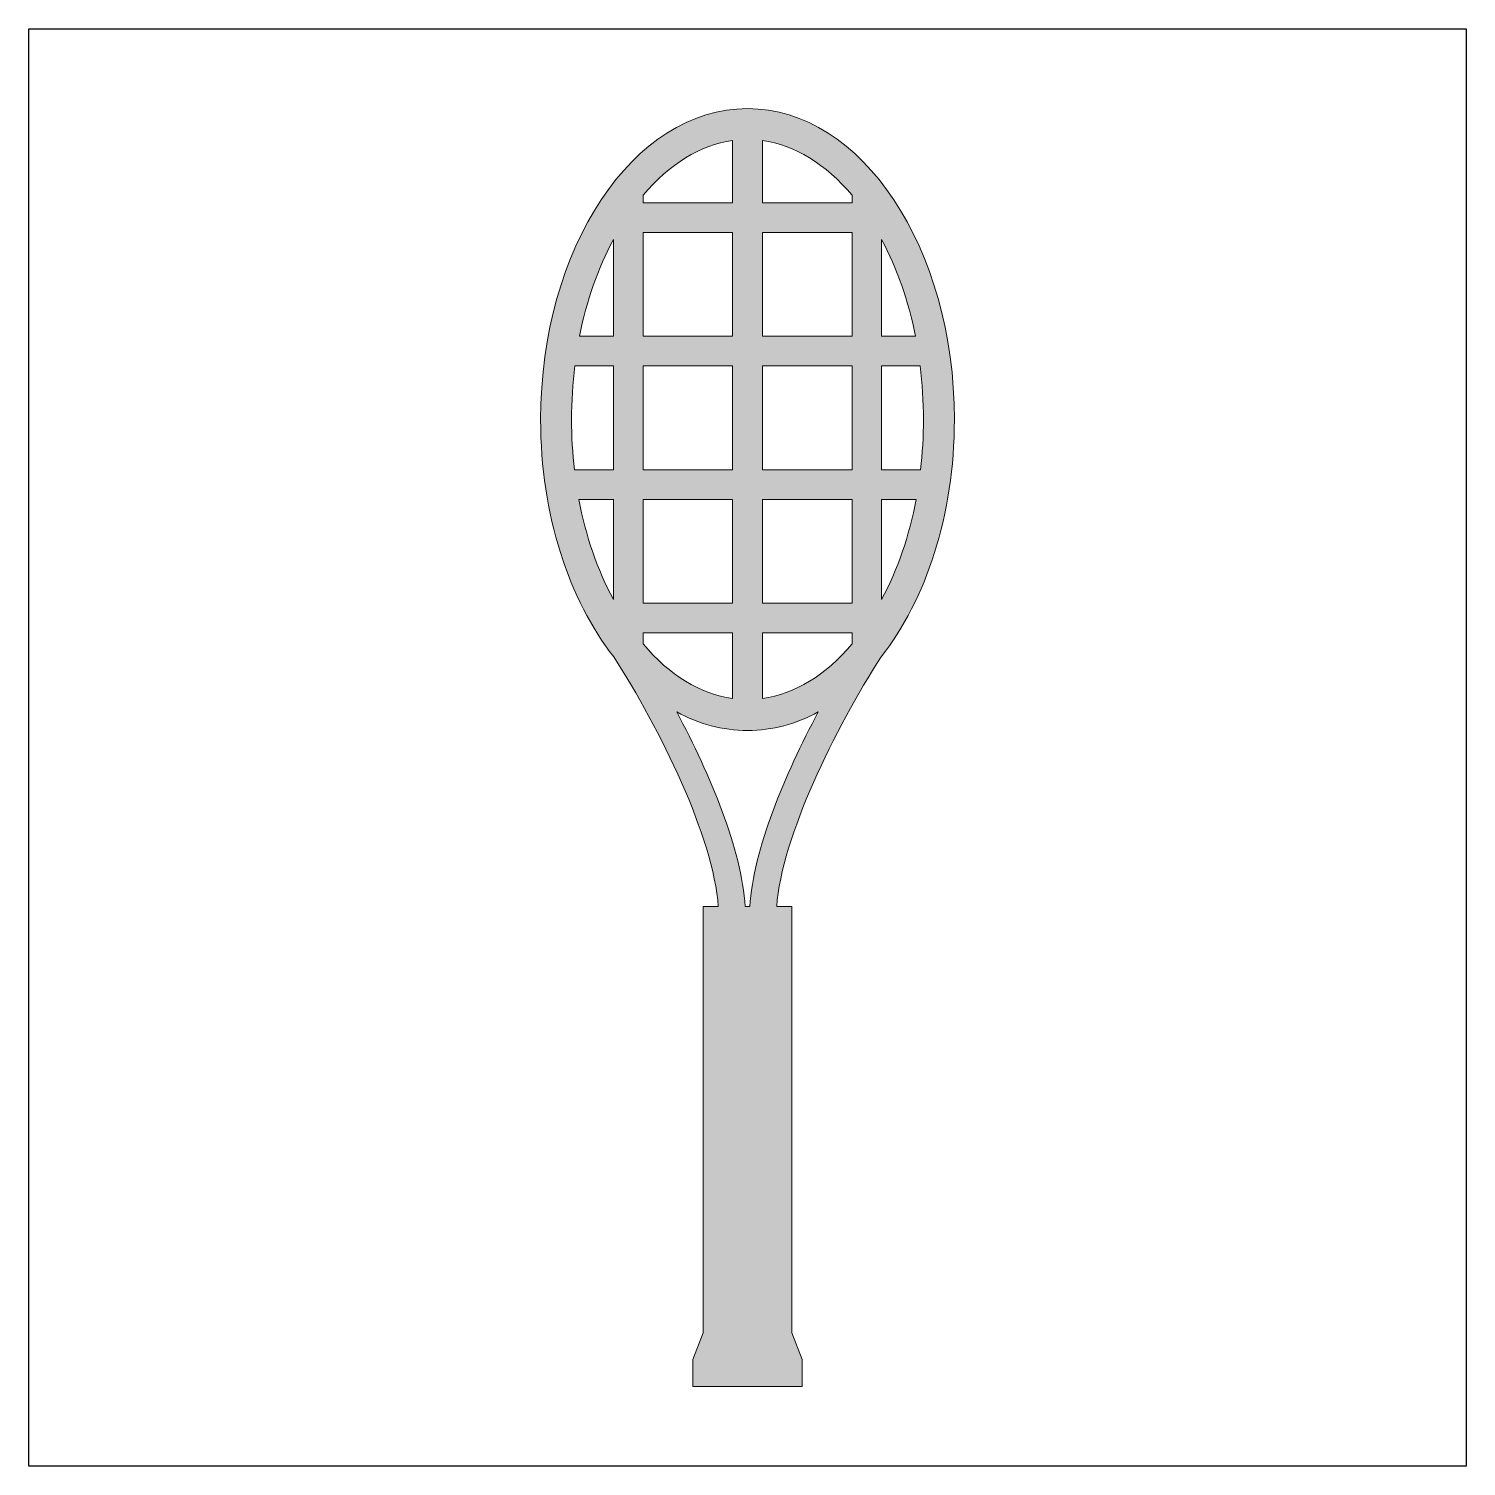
# Model space of a CAD drawing. Header units: inches. Extents: x 0 to 114, y 0 to 114.
import ezdxf

# ---------------------------------------------------------------- set-up
doc = ezdxf.new("R2010")
doc.units = ezdxf.units.IN
doc.header["$MEASUREMENT"] = 0
doc.layers.add('Image Background', color=7, linetype='Continuous')
doc.layers.add('Layer 1', color=7, linetype='Continuous')
picture_1 = doc.add_image_def('image1.png', size_in_pixel=(1350, 1350))

msp = doc.modelspace()

# ---------------------------------------------------------------- hatches: boundary and pattern name
at = {"layer": 'Layer 1', "true_color": 0x9e1f63}
h = msp.add_hatch(color=224, dxfattribs=at)
h.dxf.hatch_style = 2
edge = h.paths.add_edge_path()
edge.add_spline(control_points=[(73.6, 83.22), (73.6, 96.88), (66.24, 107.95), (57.15, 107.95), (48.07, 107.95), (40.7, 96.88), (40.7, 83.22), (40.7, 75.66), (42.96, 68.9), (46.52, 64.36), (50.19, 58.64), (54.44, 50.05), (54.83, 44.5), (54.83, 44.5), (53.62, 44.5), (53.62, 44.5), (53.62, 44.5), (53.62, 10.62), (53.62, 10.62), (53.62, 10.62), (53.63, 10.62), (53.63, 10.62), (53.63, 10.62), (52.8, 8.48), (52.8, 8.48), (52.8, 8.48), (52.8, 6.35), (52.8, 6.35), (52.8, 6.35), (61.5, 6.35), (61.5, 6.35), (61.5, 6.35), (61.5, 8.48), (61.5, 8.48), (61.5, 8.48), (60.67, 10.62), (60.67, 10.62), (60.67, 10.62), (60.68, 10.62), (60.68, 10.62), (60.68, 10.62), (60.68, 44.5), (60.68, 44.5), (60.68, 44.5), (59.47, 44.5), (59.47, 44.5), (59.86, 50.05), (64.11, 58.65), (67.78, 64.37), (71.34, 68.9), (73.6, 75.66), (73.6, 83.22)], knot_values=[0, 0, 0, 0, 1, 1, 1, 2, 2, 2, 3, 3, 3, 4, 4, 4, 5, 5, 5, 6, 6, 6, 7, 7, 7, 8, 8, 8, 9, 9, 9, 10, 10, 10, 11, 11, 11, 12, 12, 12, 13, 13, 13, 14, 14, 14, 15, 15, 15, 16, 16, 16, 17, 17, 17, 17], degree=3, periodic=1)
edge = h.paths.add_edge_path()
edge.add_spline(control_points=[(67.81, 97.54), (69.04, 95.26), (69.95, 92.65), (70.51, 89.85), (70.51, 89.85), (67.81, 89.85), (67.81, 89.85), (67.81, 89.85), (67.81, 97.54), (67.81, 97.54)], knot_values=[0, 0, 0, 0, 1, 1, 1, 2, 2, 2, 3, 3, 3, 3], degree=3, periodic=1)
edge = h.paths.add_edge_path()
edge.add_spline(control_points=[(67.81, 87.49), (67.81, 87.49), (70.88, 87.49), (70.88, 87.49), (71.05, 86.1), (71.14, 84.67), (71.14, 83.22), (71.14, 81.87), (71.06, 80.54), (70.91, 79.24), (70.91, 79.24), (67.81, 79.24), (67.81, 79.24), (67.81, 79.24), (67.81, 87.49), (67.81, 87.49)], knot_values=[0, 0, 0, 0, 1, 1, 1, 2, 2, 2, 3, 3, 3, 4, 4, 4, 5, 5, 5, 5], degree=3, periodic=1)
edge = h.paths.add_edge_path()
edge.add_spline(control_points=[(67.81, 76.88), (67.81, 76.88), (70.56, 76.88), (70.56, 76.88), (70.01, 73.97), (69.08, 71.27), (67.81, 68.91), (67.81, 68.91), (67.81, 76.88), (67.81, 76.88)], knot_values=[0, 0, 0, 0, 1, 1, 1, 2, 2, 2, 3, 3, 3, 3], degree=3, periodic=1)
edge = h.paths.add_edge_path()
edge.add_spline(control_points=[(46.49, 68.91), (45.22, 71.27), (44.29, 73.97), (43.74, 76.88), (43.74, 76.88), (46.49, 76.88), (46.49, 76.88), (46.49, 76.88), (46.49, 68.91), (46.49, 68.91)], knot_values=[0, 0, 0, 0, 1, 1, 1, 2, 2, 2, 3, 3, 3, 3], degree=3, periodic=1)
edge = h.paths.add_edge_path()
edge.add_spline(control_points=[(46.49, 79.24), (46.49, 79.24), (43.39, 79.24), (43.39, 79.24), (43.24, 80.54), (43.16, 81.87), (43.16, 83.22), (43.16, 84.67), (43.25, 86.1), (43.42, 87.49), (43.42, 87.49), (46.49, 87.49), (46.49, 87.49), (46.49, 87.49), (46.49, 79.24), (46.49, 79.24)], knot_values=[0, 0, 0, 0, 1, 1, 1, 2, 2, 2, 3, 3, 3, 4, 4, 4, 5, 5, 5, 5], degree=3, periodic=1)
edge = h.paths.add_edge_path()
edge.add_spline(control_points=[(46.49, 89.85), (46.49, 89.85), (43.79, 89.85), (43.79, 89.85), (44.35, 92.65), (45.26, 95.26), (46.49, 97.54), (46.49, 97.54), (46.49, 89.85), (46.49, 89.85)], knot_values=[0, 0, 0, 0, 1, 1, 1, 2, 2, 2, 3, 3, 3, 3], degree=3, periodic=1)
edge = h.paths.add_edge_path()
edge.add_spline(control_points=[(48.85, 101.06), (50.94, 103.55), (53.4, 105.06), (55.97, 105.41), (55.97, 105.41), (55.97, 100.47), (55.97, 100.47), (55.97, 100.47), (48.85, 100.47), (48.85, 100.47), (48.85, 100.47), (48.85, 101.06), (48.85, 101.06)], knot_values=[0, 0, 0, 0, 1, 1, 1, 2, 2, 2, 3, 3, 3, 4, 4, 4, 4], degree=3, periodic=1)
h.paths.add_polyline_path([(48.85, 98.11), (55.97, 98.11), (55.97, 89.85), (48.85, 89.85)])
h.paths.add_polyline_path([(48.85, 87.49), (55.97, 87.49), (55.97, 79.24), (48.85, 79.24)])
h.paths.add_polyline_path([(48.85, 76.88), (55.97, 76.88), (55.97, 68.62), (48.85, 68.62)])
edge = h.paths.add_edge_path()
edge.add_spline(control_points=[(48.85, 65.39), (48.85, 65.39), (48.85, 66.26), (48.85, 66.26), (48.85, 66.26), (55.97, 66.26), (55.97, 66.26), (55.97, 66.26), (55.97, 61.04), (55.97, 61.04), (53.4, 61.39), (50.94, 62.9), (48.85, 65.39)], knot_values=[0, 0, 0, 0, 1, 1, 1, 2, 2, 2, 3, 3, 3, 4, 4, 4, 4], degree=3, periodic=1)
edge = h.paths.add_edge_path()
edge.add_spline(control_points=[(57.34, 44.5), (57.34, 44.5), (56.96, 44.5), (56.96, 44.5), (56.69, 49.04), (54.19, 54.97), (51.52, 59.99), (53.28, 59.02), (55.17, 58.5), (57.15, 58.5), (59.13, 58.5), (61.02, 59.02), (62.78, 59.99), (60.11, 54.97), (57.61, 49.04), (57.34, 44.5)], knot_values=[0, 0, 0, 0, 1, 1, 1, 2, 2, 2, 3, 3, 3, 4, 4, 4, 5, 5, 5, 5], degree=3, periodic=1)
edge = h.paths.add_edge_path()
edge.add_spline(control_points=[(65.46, 65.39), (63.36, 62.9), (60.9, 61.39), (58.33, 61.04), (58.33, 61.04), (58.33, 66.26), (58.33, 66.26), (58.33, 66.26), (65.46, 66.26), (65.46, 66.26), (65.46, 66.26), (65.46, 65.39), (65.46, 65.39)], knot_values=[0, 0, 0, 0, 1, 1, 1, 2, 2, 2, 3, 3, 3, 4, 4, 4, 4], degree=3, periodic=1)
h.paths.add_polyline_path([(65.46, 68.62), (58.33, 68.62), (58.33, 76.88), (65.46, 76.88)])
h.paths.add_polyline_path([(65.46, 79.24), (58.33, 79.24), (58.33, 87.49), (65.46, 87.49)])
h.paths.add_polyline_path([(65.46, 89.85), (58.33, 89.85), (58.33, 98.11), (65.46, 98.11)])
edge = h.paths.add_edge_path()
edge.add_spline(control_points=[(65.46, 100.47), (65.46, 100.47), (58.33, 100.47), (58.33, 100.47), (58.33, 100.47), (58.33, 105.41), (58.33, 105.41), (60.9, 105.06), (63.36, 103.55), (65.46, 101.06), (65.46, 101.06), (65.46, 100.47), (65.46, 100.47)], knot_values=[0, 0, 0, 0, 1, 1, 1, 2, 2, 2, 3, 3, 3, 4, 4, 4, 4], degree=3, periodic=1)

# ---------------------------------------------------------------- linework, layer by layer
at = {"layer": 'Layer 1', "lineweight": 0}
for points in [[(48.85, 98.11), (55.97, 98.11), (55.97, 89.85), (48.85, 89.85), (48.85, 98.11)], [(65.46, 89.85), (58.33, 89.85), (58.33, 98.11), (65.46, 98.11), (65.46, 89.85)], [(48.85, 87.49), (55.97, 87.49), (55.97, 79.24), (48.85, 79.24), (48.85, 87.49)], [(65.46, 79.24), (58.33, 79.24), (58.33, 87.49), (65.46, 87.49), (65.46, 79.24)], [(48.85, 76.88), (55.97, 76.88), (55.97, 68.62), (48.85, 68.62), (48.85, 76.88)], [(65.46, 68.62), (58.33, 68.62), (58.33, 76.88), (65.46, 76.88), (65.46, 68.62)]]:
    msp.add_lwpolyline(points, dxfattribs=at)
for points, knots in [([(73.6, 83.22), (73.6, 96.88), (66.24, 107.95), (57.15, 107.95), (48.07, 107.95), (40.7, 96.88), (40.7, 83.22), (40.7, 75.66), (42.96, 68.9), (46.52, 64.36), (50.19, 58.64), (54.44, 50.05), (54.83, 44.5), (54.83, 44.5), (53.62, 44.5), (53.62, 44.5), (53.62, 44.5), (53.62, 10.62), (53.62, 10.62), (53.62, 10.62), (53.63, 10.62), (53.63, 10.62), (53.63, 10.62), (52.8, 8.48), (52.8, 8.48), (52.8, 8.48), (52.8, 6.35), (52.8, 6.35), (52.8, 6.35), (61.5, 6.35), (61.5, 6.35), (61.5, 6.35), (61.5, 8.48), (61.5, 8.48), (61.5, 8.48), (60.67, 10.62), (60.67, 10.62), (60.67, 10.62), (60.68, 10.62), (60.68, 10.62), (60.68, 10.62), (60.68, 44.5), (60.68, 44.5), (60.68, 44.5), (59.47, 44.5), (59.47, 44.5), (59.86, 50.05), (64.11, 58.65), (67.78, 64.37), (71.34, 68.9), (73.6, 75.66), (73.6, 83.22)], [0, 0, 0, 0, 1, 1, 1, 2, 2, 2, 3, 3, 3, 4, 4, 4, 5, 5, 5, 6, 6, 6, 7, 7, 7, 8, 8, 8, 9, 9, 9, 10, 10, 10, 11, 11, 11, 12, 12, 12, 13, 13, 13, 14, 14, 14, 15, 15, 15, 16, 16, 16, 17, 17, 17, 17]), ([(48.85, 101.06), (50.94, 103.55), (53.4, 105.06), (55.97, 105.41), (55.97, 105.41), (55.97, 100.47), (55.97, 100.47), (55.97, 100.47), (48.85, 100.47), (48.85, 100.47), (48.85, 100.47), (48.85, 101.06), (48.85, 101.06)], [0, 0, 0, 0, 1, 1, 1, 2, 2, 2, 3, 3, 3, 4, 4, 4, 4]), ([(65.46, 100.47), (65.46, 100.47), (58.33, 100.47), (58.33, 100.47), (58.33, 100.47), (58.33, 105.41), (58.33, 105.41), (60.9, 105.06), (63.36, 103.55), (65.46, 101.06), (65.46, 101.06), (65.46, 100.47), (65.46, 100.47)], [0, 0, 0, 0, 1, 1, 1, 2, 2, 2, 3, 3, 3, 4, 4, 4, 4]), ([(46.49, 89.85), (46.49, 89.85), (43.79, 89.85), (43.79, 89.85), (44.35, 92.65), (45.26, 95.26), (46.49, 97.54), (46.49, 97.54), (46.49, 89.85), (46.49, 89.85)], [0, 0, 0, 0, 1, 1, 1, 2, 2, 2, 3, 3, 3, 3]), ([(67.81, 97.54), (69.04, 95.26), (69.95, 92.65), (70.51, 89.85), (70.51, 89.85), (67.81, 89.85), (67.81, 89.85), (67.81, 89.85), (67.81, 97.54), (67.81, 97.54)], [0, 0, 0, 0, 1, 1, 1, 2, 2, 2, 3, 3, 3, 3]), ([(46.49, 79.24), (46.49, 79.24), (43.39, 79.24), (43.39, 79.24), (43.24, 80.54), (43.16, 81.87), (43.16, 83.22), (43.16, 84.67), (43.25, 86.1), (43.42, 87.49), (43.42, 87.49), (46.49, 87.49), (46.49, 87.49), (46.49, 87.49), (46.49, 79.24), (46.49, 79.24)], [0, 0, 0, 0, 1, 1, 1, 2, 2, 2, 3, 3, 3, 4, 4, 4, 5, 5, 5, 5]), ([(67.81, 87.49), (67.81, 87.49), (70.88, 87.49), (70.88, 87.49), (71.05, 86.1), (71.14, 84.67), (71.14, 83.22), (71.14, 81.87), (71.06, 80.54), (70.91, 79.24), (70.91, 79.24), (67.81, 79.24), (67.81, 79.24), (67.81, 79.24), (67.81, 87.49), (67.81, 87.49)], [0, 0, 0, 0, 1, 1, 1, 2, 2, 2, 3, 3, 3, 4, 4, 4, 5, 5, 5, 5]), ([(46.49, 68.91), (45.22, 71.27), (44.29, 73.97), (43.74, 76.88), (43.74, 76.88), (46.49, 76.88), (46.49, 76.88), (46.49, 76.88), (46.49, 68.91), (46.49, 68.91)], [0, 0, 0, 0, 1, 1, 1, 2, 2, 2, 3, 3, 3, 3]), ([(67.81, 76.88), (67.81, 76.88), (70.56, 76.88), (70.56, 76.88), (70.01, 73.97), (69.08, 71.27), (67.81, 68.91), (67.81, 68.91), (67.81, 76.88), (67.81, 76.88)], [0, 0, 0, 0, 1, 1, 1, 2, 2, 2, 3, 3, 3, 3]), ([(48.85, 65.39), (48.85, 65.39), (48.85, 66.26), (48.85, 66.26), (48.85, 66.26), (55.97, 66.26), (55.97, 66.26), (55.97, 66.26), (55.97, 61.04), (55.97, 61.04), (53.4, 61.39), (50.94, 62.9), (48.85, 65.39)], [0, 0, 0, 0, 1, 1, 1, 2, 2, 2, 3, 3, 3, 4, 4, 4, 4]), ([(65.46, 65.39), (63.36, 62.9), (60.9, 61.39), (58.33, 61.04), (58.33, 61.04), (58.33, 66.26), (58.33, 66.26), (58.33, 66.26), (65.46, 66.26), (65.46, 66.26), (65.46, 66.26), (65.46, 65.39), (65.46, 65.39)], [0, 0, 0, 0, 1, 1, 1, 2, 2, 2, 3, 3, 3, 4, 4, 4, 4]), ([(57.34, 44.5), (57.34, 44.5), (56.96, 44.5), (56.96, 44.5), (56.69, 49.04), (54.19, 54.97), (51.52, 59.99), (53.28, 59.02), (55.17, 58.5), (57.15, 58.5), (59.13, 58.5), (61.02, 59.02), (62.78, 59.99), (60.11, 54.97), (57.61, 49.04), (57.34, 44.5)], [0, 0, 0, 0, 1, 1, 1, 2, 2, 2, 3, 3, 3, 4, 4, 4, 5, 5, 5, 5])]:
    msp.add_open_spline(points, degree=3, knots=knots, dxfattribs=at)

# ---------------------------------------------------------------- pictures from other files: only their frames are drawn
at = {"layer": 'Image Background'}
image = msp.add_image(picture_1, insert=(0, 0), size_in_units=(114.3, 114.3), dxfattribs=at)

doc.saveas('drawing.dxf')
